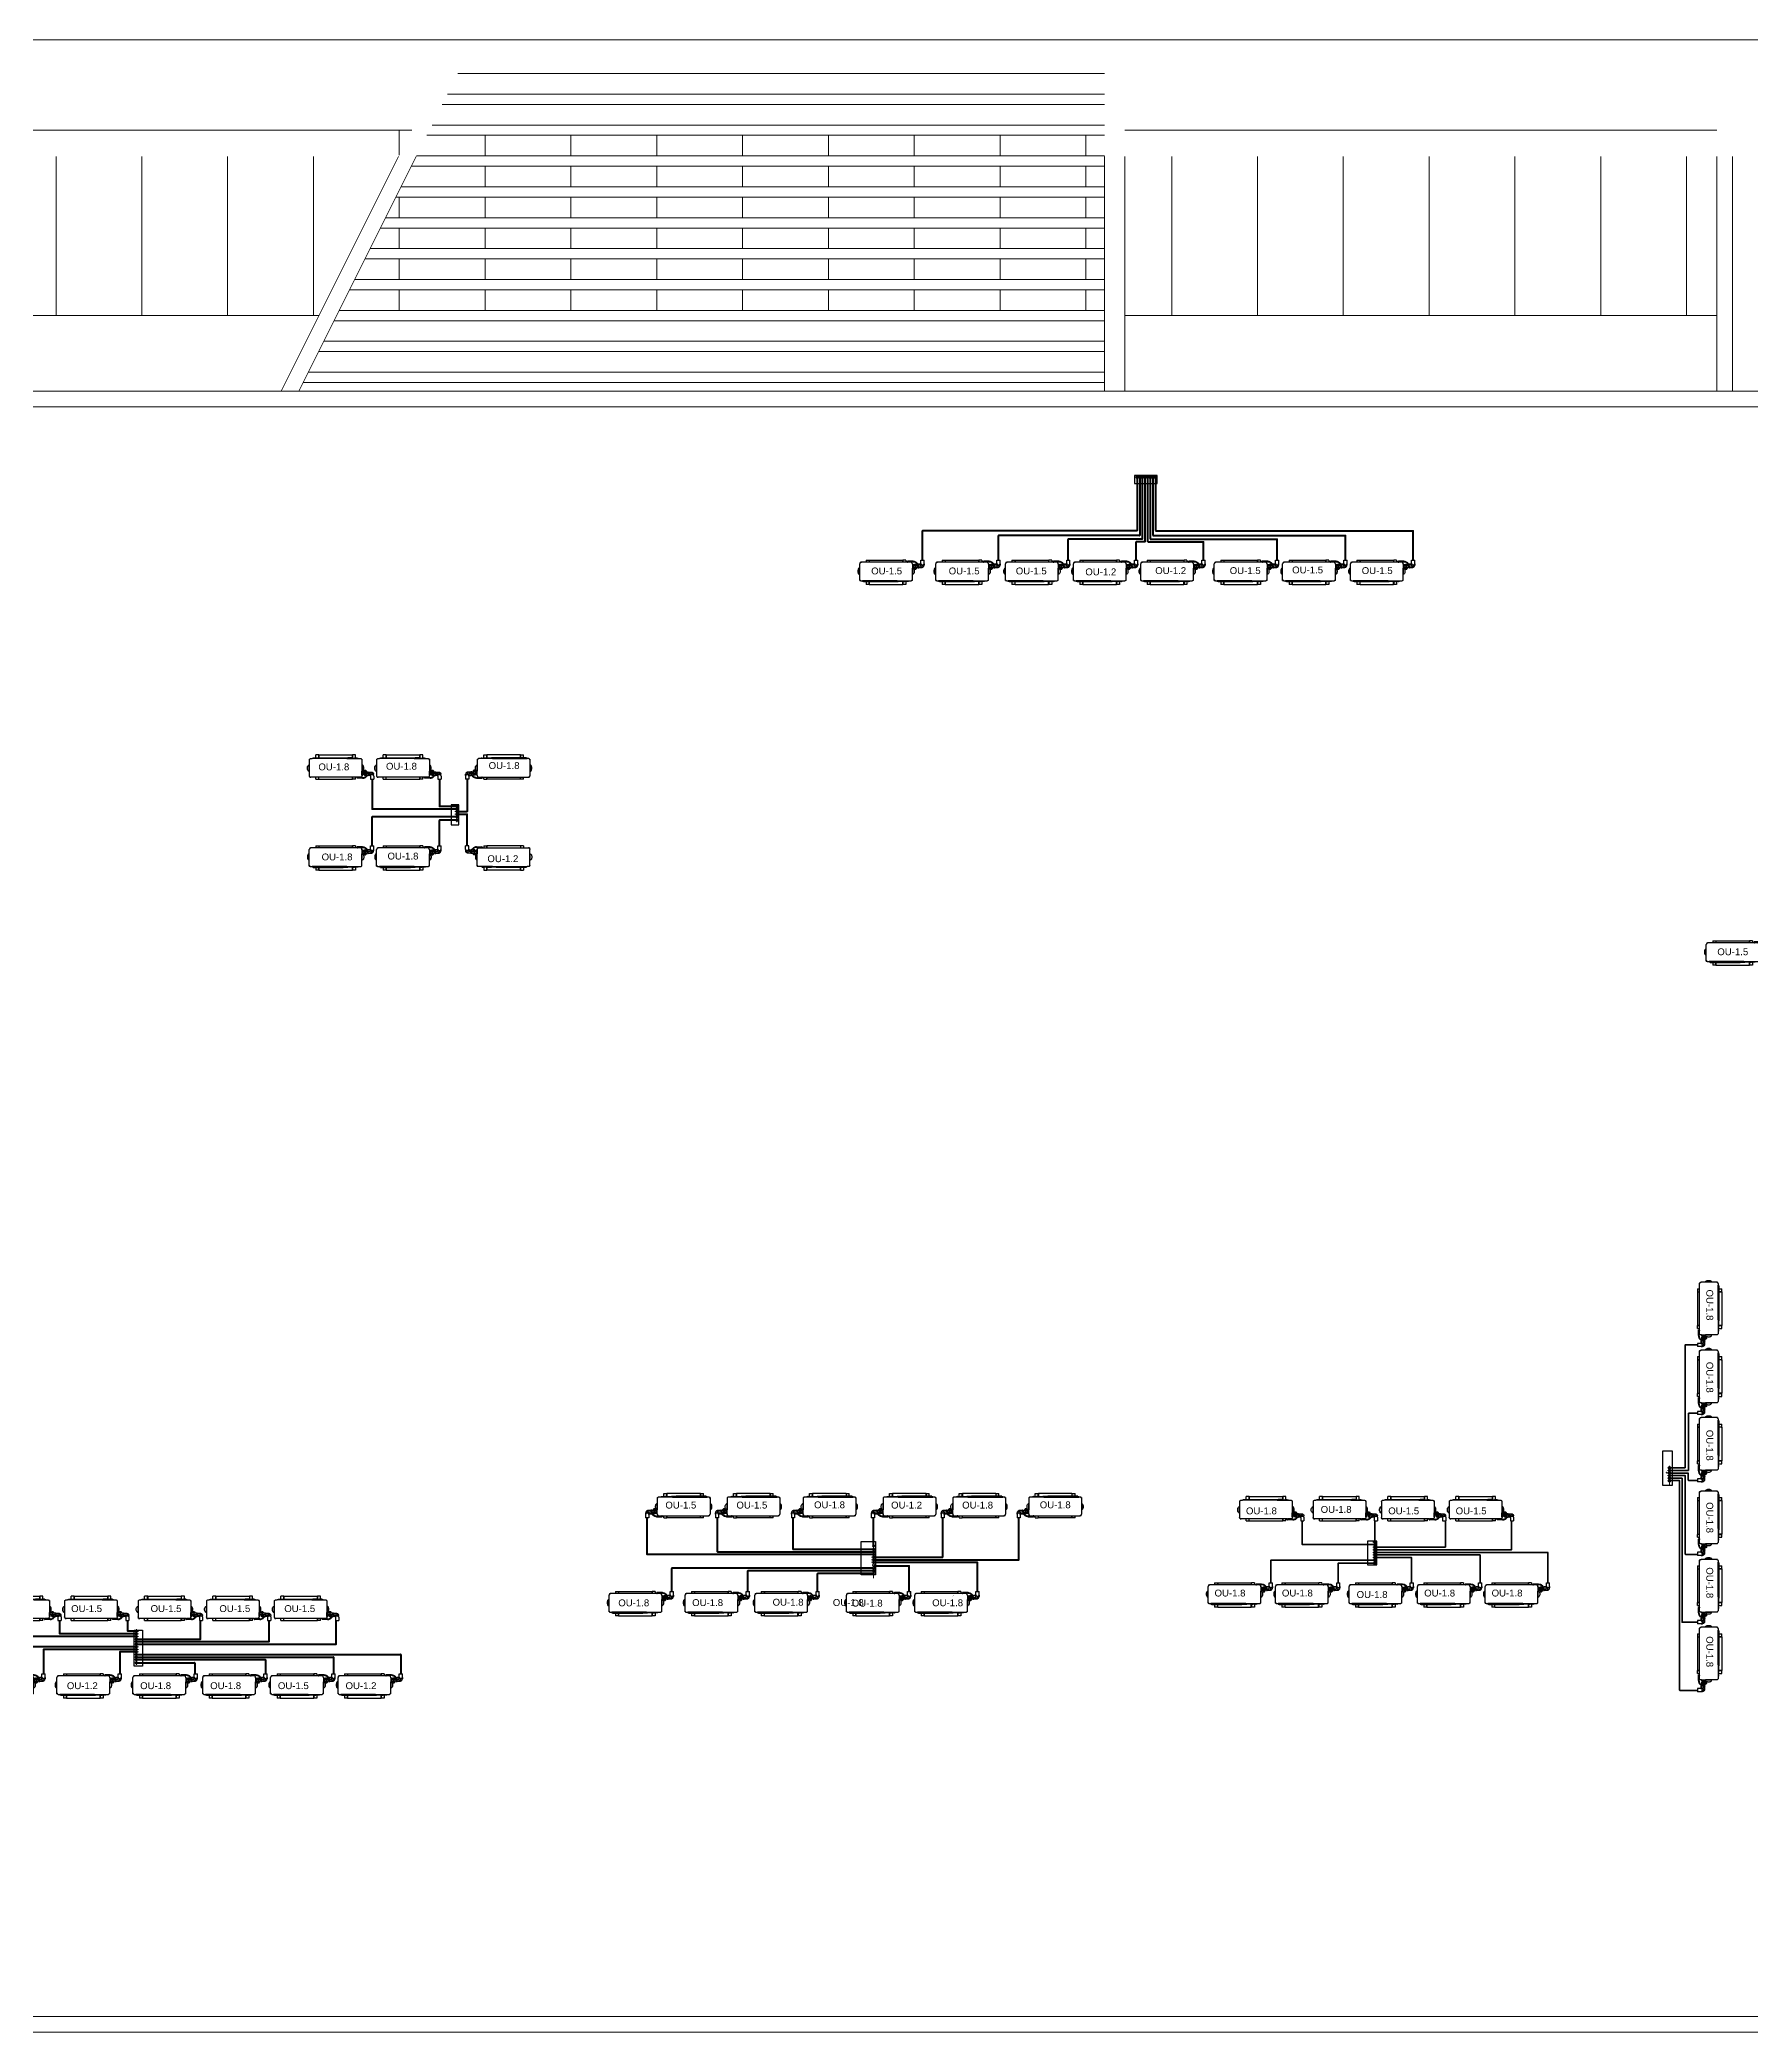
# Model space of a CAD drawing. Header units: millimetres. Extents: x -160614 to 59925, y -157025 to 0.
# Drawn here: x 22180 to 47106, y -110198 to -81182 of the extents above; entities that cross this region are included whole.
import ezdxf

# ---------------------------------------------------------------- set-up
doc = ezdxf.new("R2010")
doc.units = ezdxf.units.MM
doc.header["$LTSCALE"] = 8
doc.linetypes.add('AXES', pattern=[50.8, 31.75, -6.35, 6.35, -6.35])
for name, color, linetype in [('12-EQUIPMENT', 12, 'Continuous'), ('A-OPEN', 4, 'Continuous'), ('A-Wall-cmu-patt', 9, 'Continuous'), ('ProfileEdges', 7, 'Continuous'), ('REF', 42, 'Continuous'), ('REF-thin', 8, 'Continuous')]:
    doc.layers.add(name, color=color, linetype=linetype)
doc.layers.add('Frame', color=9, linetype='Continuous', lineweight=9)
doc.layers.add('Proj', color=9, linetype='Continuous', lineweight=5)
doc.styles.add('ARIAL', font='arial.ttf')

# ---------------------------------------------------------------- blocks, each defined once
blk = doc.blocks.new('pl')
at = {"layer": 'ProfileEdges', "color": 1}
for p, q in [((-0.498, 0.066), (-0.5, 0.058)), ((-0.5, 0.058), (-0.5, 0.048)), ((-0.5, 0.048), (-0.5, 0.038)), ((-0.5, 0.038), (-0.498, 0.029)), ((-0.495, 0.074), (-0.498, 0.066)), ((-0.498, 0.029), (-0.495, 0.022)), ((-0.491, 0.08), (-0.495, 0.074)), ((-0.495, 0.022), (-0.491, 0.016)), ((-0.487, 0.084), (-0.491, 0.08)), ((-0.491, 0.016), (-0.487, 0.012)), ((-0.482, 0.085), (-0.487, 0.084)), ((-0.487, 0.012), (-0.482, 0.011)), ((-0.482, 0.081), (-0.482, 0.085)), ((-0.482, 0.085), (-0.478, 0.085)), ((-0.482, 0.076), (-0.482, 0.081)), ((-0.482, 0.081), (-0.478, 0.081)), ((-0.482, 0.07), (-0.482, 0.076)), ((-0.482, 0.076), (-0.478, 0.076)), ((-0.482, 0.063), (-0.482, 0.07)), ((-0.482, 0.07), (-0.478, 0.07)), ((-0.482, 0.056), (-0.482, 0.063)), ((-0.482, 0.063), (-0.478, 0.063)), ((-0.482, 0.048), (-0.482, 0.056)), ((-0.482, 0.056), (-0.478, 0.056)), ((-0.482, 0.048), (-0.478, 0.048)), ((-0.482, 0.04), (-0.482, 0.048)), ((-0.482, 0.033), (-0.482, 0.04)), ((-0.482, 0.04), (-0.478, 0.04)), ((-0.482, 0.026), (-0.482, 0.033)), ((-0.482, 0.033), (-0.478, 0.033)), ((-0.482, 0.02), (-0.482, 0.026)), ((-0.482, 0.026), (-0.478, 0.026)), ((-0.482, 0.015), (-0.482, 0.02)), ((-0.482, 0.02), (-0.478, 0.02)), ((-0.482, 0.011), (-0.482, 0.015)), ((-0.482, 0.015), (-0.478, 0.015)), ((-0.478, 0.011), (-0.482, 0.011)), ((-0.477, 0.144), (-0.478, 0.139)), ((-0.478, 0.085), (-0.478, 0.139)), ((-0.478, 0.081), (-0.478, 0.085)), ((-0.478, 0.076), (-0.478, 0.081)), ((-0.478, 0.07), (-0.478, 0.076)), ((-0.478, 0.063), (-0.478, 0.07)), ((-0.478, 0.056), (-0.478, 0.063)), ((-0.478, 0.048), (-0.478, 0.056)), ((-0.478, 0.04), (-0.478, 0.048)), ((-0.478, 0.033), (-0.478, 0.04)), ((-0.478, 0.026), (-0.478, 0.033)), ((-0.478, 0.02), (-0.478, 0.026)), ((-0.478, 0.015), (-0.478, 0.02)), ((-0.478, 0.011), (-0.478, 0.015)), ((-0.478, -0.049), (-0.478, 0.011)), ((-0.475, 0.148), (-0.477, 0.144)), ((-0.472, 0.152), (-0.475, 0.148)), ((-0.472, 0.158), (-0.472, 0.153)), ((-0.472, 0.158), (-0.458, 0.158)), ((-0.468, 0.156), (-0.472, 0.153)), ((-0.472, 0.153), (-0.472, 0.152)), ((-0.463, 0.158), (-0.468, 0.156)), ((-0.458, 0.158), (-0.463, 0.158)), ((-0.399, 0.158), (-0.458, 0.158)), ((-0.399, 0.183), (-0.363, 0.183)), ((-0.399, 0.183), (-0.399, 0.158)), ((-0.363, 0.158), (-0.399, 0.158)), ((-0.363, 0.183), (-0.363, 0.158)), ((-0.362, 0.158), (-0.363, 0.158)), ((-0.362, 0.183), (0.046, 0.183)), ((-0.362, 0.183), (-0.362, 0.158)), ((0.046, 0.158), (-0.362, 0.158)), ((0.046, 0.183), (0.046, 0.158)), ((0.047, 0.158), (0.046, 0.158)), ((0.083, 0.183), (0.047, 0.183)), ((0.047, 0.158), (0.047, 0.183)), ((0.083, 0.158), (0.047, 0.158)), ((0.083, 0.183), (0.083, 0.158)), ((0.102, 0.158), (0.083, 0.158)), ((0.102, 0.169), (0.103, 0.17)), ((0.102, 0.169), (0.102, 0.169)), ((0.102, 0.168), (0.102, 0.169)), ((0.102, 0.167), (0.102, 0.168)), ((0.102, 0.168), (0.102, 0.158)), ((0.102, 0.166), (0.102, 0.167)), ((0.103, 0.166), (0.102, 0.166)), ((0.102, 0.158), (0.108, 0.158)), ((0.103, 0.17), (0.104, 0.17)), ((0.103, 0.17), (0.103, 0.17)), ((0.103, 0.165), (0.103, 0.166)), ((0.103, 0.166), (0.103, 0.165)), ((0.103, 0.165), (0.103, 0.165)), ((0.104, 0.164), (0.103, 0.165)), ((0.103, 0.165), (0.104, 0.165)), ((0.104, 0.17), (0.105, 0.17)), ((0.17, 0.17), (0.104, 0.17)), ((0.104, 0.165), (0.105, 0.164)), ((0.105, 0.164), (0.104, 0.164)), ((0.106, 0.164), (0.105, 0.164)), ((0.105, 0.164), (0.105, 0.164)), ((0.105, 0.164), (0.106, 0.164)), ((0.105, 0.164), (0.105, 0.164)), ((0.106, 0.164), (0.106, 0.164)), ((0.108, 0.164), (0.106, 0.164)), ((0.108, 0.164), (0.108, 0.158)), ((0.17, 0.164), (0.108, 0.164)), ((0.142, 0.158), (0.108, 0.158)), ((0.156, 0.158), (0.142, 0.158)), ((0.147, 0.158), (0.142, 0.158)), ((0.152, 0.156), (0.147, 0.158)), ((0.156, 0.153), (0.152, 0.156)), ((0.156, 0.158), (0.156, 0.153)), ((0.156, 0.152), (0.156, 0.153)), ((0.159, 0.148), (0.156, 0.152)), ((0.161, 0.144), (0.159, 0.148)), ((0.162, 0.139), (0.161, 0.144)), ((0.162, 0.134), (0.162, 0.139)), ((0.162, 0.134), (0.17, 0.134)), ((0.162, 0.134), (0.162, 0.085)), ((0.162, 0.081), (0.162, 0.085)), ((0.162, 0.085), (0.166, 0.085)), ((0.162, 0.076), (0.162, 0.081)), ((0.166, 0.081), (0.162, 0.081)), ((0.162, 0.07), (0.162, 0.076)), ((0.166, 0.076), (0.162, 0.076)), ((0.162, 0.063), (0.162, 0.07)), ((0.166, 0.07), (0.162, 0.07)), ((0.162, 0.056), (0.162, 0.063)), ((0.166, 0.063), (0.162, 0.063)), ((0.162, 0.048), (0.162, 0.056)), ((0.166, 0.056), (0.162, 0.056)), ((0.162, 0.04), (0.162, 0.048)), ((0.166, 0.048), (0.162, 0.048)), ((0.162, 0.033), (0.162, 0.04)), ((0.166, 0.04), (0.162, 0.04)), ((0.162, 0.026), (0.162, 0.033)), ((0.166, 0.033), (0.162, 0.033)), ((0.162, 0.02), (0.162, 0.026)), ((0.166, 0.026), (0.162, 0.026)), ((0.162, 0.015), (0.162, 0.02)), ((0.166, 0.02), (0.162, 0.02)), ((0.162, 0.011), (0.162, 0.015)), ((0.166, 0.015), (0.162, 0.015)), ((0.162, -0.049), (0.162, 0.011)), ((0.166, 0.011), (0.162, 0.011)), ((0.166, 0.081), (0.166, 0.085)), ((0.166, 0.085), (0.171, 0.084)), ((0.166, 0.076), (0.166, 0.081)), ((0.166, 0.07), (0.166, 0.076)), ((0.166, 0.063), (0.166, 0.07)), ((0.166, 0.056), (0.166, 0.063)), ((0.166, 0.048), (0.166, 0.056)), ((0.166, 0.04), (0.166, 0.048)), ((0.166, 0.033), (0.166, 0.04)), ((0.166, 0.026), (0.166, 0.033)), ((0.166, 0.02), (0.166, 0.026)), ((0.166, 0.015), (0.166, 0.02)), ((0.166, 0.011), (0.166, 0.015)), ((0.171, 0.012), (0.166, 0.011)), ((0.17, 0.17), (0.17, 0.17)), ((0.17, 0.17), (0.17, 0.17)), ((0.17, 0.169), (0.17, 0.17)), ((0.17, 0.17), (0.175, 0.17)), ((0.17, 0.169), (0.17, 0.169)), ((0.17, 0.168), (0.17, 0.169)), ((0.17, 0.167), (0.17, 0.168)), ((0.17, 0.166), (0.17, 0.167)), ((0.17, 0.166), (0.17, 0.166)), ((0.17, 0.165), (0.17, 0.166)), ((0.17, 0.165), (0.17, 0.165)), ((0.17, 0.164), (0.17, 0.165)), ((0.17, 0.164), (0.17, 0.164)), ((0.17, 0.164), (0.174, 0.164)), ((0.17, 0.134), (0.17, 0.134)), ((0.17, 0.134), (0.171, 0.133)), ((0.171, 0.133), (0.172, 0.133)), ((0.171, 0.133), (0.171, 0.133)), ((0.171, 0.084), (0.172, 0.083)), ((0.175, 0.016), (0.171, 0.012)), ((0.172, 0.133), (0.172, 0.132)), ((0.172, 0.132), (0.172, 0.132)), ((0.172, 0.132), (0.172, 0.113)), ((0.172, 0.124), (0.172, 0.124)), ((0.172, 0.122), (0.172, 0.122)), ((0.19, 0.113), (0.172, 0.113)), ((0.172, 0.113), (0.172, 0.095)), ((0.19, 0.095), (0.172, 0.095)), ((0.172, 0.083), (0.172, 0.095)), ((0.172, 0.086), (0.172, 0.086)), ((0.172, 0.084), (0.172, 0.084)), ((0.172, 0.083), (0.175, 0.08)), ((0.174, 0.164), (0.178, 0.163)), ((0.175, 0.17), (0.179, 0.169)), ((0.175, 0.08), (0.179, 0.074)), ((0.179, 0.022), (0.175, 0.016)), ((0.178, 0.163), (0.182, 0.163)), ((0.179, 0.169), (0.183, 0.169)), ((0.179, 0.074), (0.182, 0.066)), ((0.182, 0.029), (0.179, 0.022)), ((0.182, 0.163), (0.186, 0.162)), ((0.182, 0.066), (0.184, 0.058)), ((0.184, 0.038), (0.182, 0.029)), ((0.183, 0.169), (0.188, 0.167)), ((0.184, 0.058), (0.184, 0.048)), ((0.184, 0.048), (0.184, 0.038)), ((0.185, 0.126), (0.192, 0.134)), ((0.185, 0.125), (0.185, 0.126)), ((0.185, 0.126), (0.185, 0.126)), ((0.185, 0.12), (0.185, 0.125)), ((0.185, 0.12), (0.185, 0.12)), ((0.185, 0.12), (0.185, 0.12)), ((0.19, 0.114), (0.185, 0.12)), ((0.19, 0.094), (0.185, 0.089)), ((0.185, 0.088), (0.185, 0.089)), ((0.185, 0.088), (0.185, 0.083)), ((0.185, 0.088), (0.185, 0.088)), ((0.185, 0.083), (0.185, 0.083)), ((0.185, 0.083), (0.185, 0.082)), ((0.185, 0.082), (0.192, 0.074)), ((0.186, 0.162), (0.19, 0.161)), ((0.188, 0.167), (0.192, 0.166)), ((0.19, 0.161), (0.194, 0.159)), ((0.19, 0.129), (0.191, 0.13)), ((0.19, 0.128), (0.19, 0.129)), ((0.19, 0.127), (0.19, 0.128)), ((0.19, 0.126), (0.19, 0.127)), ((0.19, 0.127), (0.19, 0.127)), ((0.19, 0.126), (0.19, 0.125)), ((0.19, 0.125), (0.191, 0.123)), ((0.19, 0.114), (0.19, 0.113)), ((0.192, 0.111), (0.19, 0.114)), ((0.19, 0.113), (0.19, 0.11)), ((0.193, 0.095), (0.19, 0.095)), ((0.19, 0.094), (0.19, 0.095)), ((0.19, 0.089), (0.19, 0.094)), ((0.19, 0.087), (0.19, 0.089)), ((0.191, 0.086), (0.19, 0.087)), ((0.191, 0.13), (0.193, 0.132)), ((0.191, 0.13), (0.191, 0.13)), ((0.191, 0.123), (0.192, 0.122)), ((0.192, 0.085), (0.191, 0.086)), ((0.192, 0.166), (0.196, 0.164)), ((0.192, 0.134), (0.205, 0.134)), ((0.192, 0.134), (0.192, 0.134)), ((0.192, 0.122), (0.194, 0.121)), ((0.192, 0.111), (0.192, 0.111)), ((0.205, 0.111), (0.192, 0.111)), ((0.194, 0.084), (0.192, 0.085)), ((0.192, 0.074), (0.205, 0.074)), ((0.192, 0.074), (0.192, 0.074)), ((0.193, 0.132), (0.194, 0.133)), ((0.193, 0.132), (0.193, 0.132)), ((0.194, 0.159), (0.197, 0.157)), ((0.194, 0.133), (0.196, 0.133)), ((0.194, 0.121), (0.196, 0.12)), ((0.196, 0.083), (0.194, 0.084)), ((0.196, 0.164), (0.2, 0.163)), ((0.196, 0.133), (0.199, 0.133)), ((0.196, 0.12), (0.199, 0.12)), ((0.196, 0.098), (0.199, 0.098)), ((0.199, 0.083), (0.196, 0.083)), ((0.197, 0.157), (0.201, 0.155)), ((0.199, 0.133), (0.201, 0.133)), ((0.199, 0.12), (0.201, 0.12)), ((0.199, 0.098), (0.201, 0.098)), ((0.201, 0.083), (0.199, 0.083)), ((0.2, 0.163), (0.204, 0.16)), ((0.201, 0.155), (0.204, 0.153)), ((0.201, 0.133), (0.203, 0.133)), ((0.201, 0.12), (0.203, 0.121)), ((0.203, 0.084), (0.201, 0.083)), ((0.203, 0.133), (0.205, 0.132)), ((0.203, 0.121), (0.205, 0.122)), ((0.205, 0.085), (0.203, 0.084)), ((0.204, 0.16), (0.207, 0.158)), ((0.204, 0.153), (0.205, 0.152)), ((0.205, 0.152), (0.206, 0.152)), ((0.205, 0.134), (0.205, 0.134)), ((0.205, 0.134), (0.212, 0.126)), ((0.205, 0.132), (0.205, 0.132)), ((0.205, 0.132), (0.206, 0.13)), ((0.205, 0.122), (0.206, 0.123)), ((0.208, 0.114), (0.205, 0.111)), ((0.205, 0.111), (0.205, 0.111)), ((0.208, 0.095), (0.205, 0.095)), ((0.206, 0.086), (0.205, 0.085)), ((0.205, 0.074), (0.212, 0.082)), ((0.205, 0.074), (0.205, 0.074)), ((0.206, 0.152), (0.207, 0.151)), ((0.206, 0.13), (0.207, 0.129)), ((0.206, 0.13), (0.206, 0.13)), ((0.206, 0.123), (0.207, 0.125)), ((0.207, 0.087), (0.206, 0.086)), ((0.207, 0.158), (0.209, 0.157)), ((0.207, 0.151), (0.208, 0.15)), ((0.207, 0.129), (0.207, 0.128)), ((0.207, 0.128), (0.208, 0.127)), ((0.207, 0.125), (0.208, 0.126)), ((0.208, 0.089), (0.207, 0.087)), ((0.208, 0.15), (0.209, 0.149)), ((0.208, 0.126), (0.208, 0.127)), ((0.208, 0.127), (0.208, 0.127)), ((0.212, 0.12), (0.208, 0.114)), ((0.208, 0.114), (0.208, 0.113)), ((0.229, 0.113), (0.208, 0.113)), ((0.208, 0.113), (0.208, 0.11)), ((0.208, 0.094), (0.208, 0.095)), ((0.229, 0.095), (0.208, 0.095)), ((0.212, 0.089), (0.208, 0.094)), ((0.208, 0.089), (0.208, 0.094)), ((0.209, 0.157), (0.21, 0.156)), ((0.209, 0.149), (0.21, 0.148)), ((0.21, 0.156), (0.211, 0.155)), ((0.21, 0.148), (0.211, 0.147)), ((0.211, 0.155), (0.212, 0.154)), ((0.211, 0.147), (0.212, 0.146)), ((0.212, 0.154), (0.213, 0.153)), ((0.212, 0.146), (0.213, 0.145)), ((0.212, 0.126), (0.212, 0.126)), ((0.212, 0.126), (0.212, 0.125)), ((0.212, 0.12), (0.212, 0.125)), ((0.212, 0.12), (0.212, 0.12)), ((0.212, 0.12), (0.212, 0.12)), ((0.212, 0.088), (0.212, 0.089)), ((0.212, 0.088), (0.212, 0.088)), ((0.212, 0.088), (0.212, 0.083)), ((0.212, 0.082), (0.212, 0.083)), ((0.212, 0.083), (0.212, 0.083)), ((0.213, 0.153), (0.214, 0.152)), ((0.213, 0.145), (0.213, 0.144)), ((0.213, 0.144), (0.214, 0.143)), ((0.214, 0.152), (0.215, 0.151)), ((0.214, 0.143), (0.215, 0.141)), ((0.215, 0.151), (0.216, 0.15)), ((0.215, 0.141), (0.217, 0.139)), ((0.216, 0.15), (0.217, 0.148)), ((0.217, 0.148), (0.218, 0.147)), ((0.217, 0.139), (0.219, 0.137)), ((0.218, 0.147), (0.219, 0.146)), ((0.219, 0.146), (0.22, 0.145)), ((0.219, 0.137), (0.221, 0.135)), ((0.22, 0.145), (0.221, 0.143)), ((0.221, 0.143), (0.223, 0.141)), ((0.221, 0.135), (0.223, 0.133)), ((0.223, 0.141), (0.224, 0.14)), ((0.223, 0.133), (0.225, 0.132)), ((0.224, 0.14), (0.226, 0.139)), ((0.225, 0.132), (0.228, 0.131)), ((0.226, 0.139), (0.228, 0.137)), ((0.228, 0.137), (0.23, 0.137)), ((0.228, 0.131), (0.231, 0.13)), ((0.229, 0.117), (0.229, 0.117)), ((0.229, 0.116), (0.229, 0.117)), ((0.229, 0.117), (0.229, 0.117)), ((0.229, 0.117), (0.229, 0.117)), ((0.229, 0.117), (0.23, 0.117)), ((0.229, 0.116), (0.229, 0.113)), ((0.229, 0.113), (0.229, 0.113)), ((0.229, 0.113), (0.229, 0.113)), ((0.229, 0.095), (0.229, 0.113)), ((0.229, 0.095), (0.229, 0.095)), ((0.229, 0.095), (0.229, 0.095)), ((0.229, 0.092), (0.229, 0.095)), ((0.229, 0.092), (0.229, 0.091)), ((0.229, 0.092), (0.229, 0.092)), ((0.229, 0.091), (0.229, 0.091)), ((0.229, 0.091), (0.23, 0.091)), ((0.229, 0.091), (0.229, 0.091)), ((0.23, 0.137), (0.232, 0.136)), ((0.23, 0.117), (0.238, 0.117)), ((0.23, 0.117), (0.23, 0.117)), ((0.23, 0.091), (0.238, 0.091)), ((0.23, 0.091), (0.23, 0.091)), ((0.231, 0.13), (0.234, 0.13)), ((0.232, 0.136), (0.234, 0.136)), ((0.234, 0.136), (0.236, 0.136)), ((0.234, 0.13), (0.236, 0.13)), ((0.236, 0.136), (0.237, 0.135)), ((0.236, 0.135), (0.236, 0.136)), ((0.266, 0.136), (0.236, 0.136)), ((0.236, 0.134), (0.236, 0.135)), ((0.236, 0.135), (0.236, 0.135)), ((0.236, 0.135), (0.236, 0.135)), ((0.236, 0.133), (0.236, 0.134)), ((0.236, 0.133), (0.236, 0.133)), ((0.236, 0.132), (0.236, 0.133)), ((0.236, 0.131), (0.236, 0.132)), ((0.236, 0.13), (0.236, 0.131)), ((0.236, 0.13), (0.236, 0.13)), ((0.236, 0.13), (0.236, 0.13)), ((0.236, 0.13), (0.236, 0.13)), ((0.236, 0.13), (0.236, 0.13)), ((0.266, 0.13), (0.236, 0.13)), ((0.237, 0.135), (0.237, 0.135)), ((0.238, 0.117), (0.239, 0.117)), ((0.238, 0.117), (0.238, 0.117)), ((0.238, 0.117), (0.238, 0.117)), ((0.238, 0.117), (0.238, 0.117)), ((0.238, 0.113), (0.239, 0.113)), ((0.238, 0.095), (0.239, 0.095)), ((0.238, 0.091), (0.238, 0.091)), ((0.238, 0.091), (0.239, 0.091)), ((0.238, 0.091), (0.238, 0.091)), ((0.238, 0.091), (0.238, 0.091)), ((0.239, 0.117), (0.239, 0.116)), ((0.239, 0.117), (0.239, 0.117)), ((0.239, 0.116), (0.239, 0.113)), ((0.239, 0.113), (0.257, 0.113)), ((0.239, 0.113), (0.239, 0.113)), ((0.239, 0.096), (0.239, 0.113)), ((0.239, 0.095), (0.239, 0.096)), ((0.239, 0.096), (0.239, 0.095)), ((0.239, 0.095), (0.257, 0.095)), ((0.239, 0.095), (0.239, 0.095)), ((0.239, 0.092), (0.239, 0.095)), ((0.239, 0.095), (0.239, 0.095)), ((0.239, 0.095), (0.239, 0.095)), ((0.239, 0.092), (0.239, 0.092)), ((0.239, 0.091), (0.239, 0.092)), ((0.257, 0.113), (0.258, 0.113)), ((0.257, 0.095), (0.26, 0.095)), ((0.257, 0.095), (0.276, 0.095)), ((0.258, 0.113), (0.259, 0.113)), ((0.259, 0.113), (0.261, 0.114)), ((0.26, 0.095), (0.264, 0.096)), ((0.261, 0.114), (0.262, 0.114)), ((0.262, 0.114), (0.263, 0.115)), ((0.263, 0.115), (0.264, 0.116)), ((0.264, 0.117), (0.265, 0.118)), ((0.264, 0.116), (0.264, 0.117)), ((0.264, 0.096), (0.267, 0.097)), ((0.265, 0.183), (0.304, 0.183)), ((0.265, 0.143), (0.265, 0.183)), ((0.265, 0.143), (0.266, 0.139)), ((0.265, 0.118), (0.266, 0.119)), ((0.266, 0.139), (0.266, 0.138)), ((0.266, 0.138), (0.267, 0.136)), ((0.266, 0.138), (0.266, 0.136)), ((0.266, 0.135), (0.266, 0.136)), ((0.267, 0.136), (0.266, 0.136)), ((0.266, 0.13), (0.266, 0.13)), ((0.266, 0.13), (0.266, 0.123)), ((0.273, 0.13), (0.266, 0.13)), ((0.266, 0.121), (0.266, 0.123)), ((0.266, 0.12), (0.266, 0.121)), ((0.266, 0.119), (0.266, 0.12)), ((0.267, 0.136), (0.268, 0.135)), ((0.267, 0.097), (0.27, 0.099)), ((0.268, 0.135), (0.271, 0.131)), ((0.27, 0.099), (0.273, 0.101)), ((0.271, 0.131), (0.273, 0.13)), ((0.273, 0.13), (0.275, 0.128)), ((0.273, 0.101), (0.276, 0.103)), ((0.275, 0.128), (0.279, 0.126)), ((0.276, 0.103), (0.278, 0.106)), ((0.276, 0.095), (0.279, 0.095)), ((0.278, 0.106), (0.28, 0.109)), ((0.279, 0.126), (0.284, 0.126)), ((0.279, 0.095), (0.283, 0.096)), ((0.28, 0.109), (0.282, 0.112)), ((0.282, 0.112), (0.283, 0.115)), ((0.283, 0.115), (0.284, 0.117)), ((0.283, 0.096), (0.286, 0.097)), ((0.284, 0.126), (0.285, 0.126)), ((0.284, 0.126), (0.284, 0.126)), ((0.284, 0.122), (0.284, 0.126)), ((0.284, 0.119), (0.284, 0.122)), ((0.284, 0.119), (0.285, 0.12)), ((0.284, 0.118), (0.284, 0.119)), ((0.284, 0.117), (0.284, 0.119)), ((0.284, 0.117), (0.284, 0.118)), ((0.285, 0.126), (0.29, 0.126)), ((0.285, 0.123), (0.285, 0.126)), ((0.285, 0.121), (0.285, 0.123)), ((0.285, 0.12), (0.285, 0.121)), ((0.286, 0.097), (0.289, 0.099)), ((0.289, 0.099), (0.292, 0.101)), ((0.29, 0.126), (0.294, 0.128)), ((0.292, 0.101), (0.295, 0.103)), ((0.294, 0.128), (0.298, 0.131)), ((0.295, 0.103), (0.297, 0.106)), ((0.297, 0.106), (0.299, 0.109)), ((0.298, 0.131), (0.301, 0.135)), ((0.299, 0.109), (0.301, 0.112)), ((0.301, 0.135), (0.303, 0.138)), ((0.301, 0.112), (0.302, 0.115)), ((0.302, 0.119), (0.303, 0.122)), ((0.302, 0.115), (0.302, 0.119)), ((0.303, 0.139), (0.304, 0.143)), ((0.303, 0.138), (0.303, 0.139)), ((0.303, 0.138), (0.303, 0.122)), ((0.304, 0.143), (0.304, 0.183)), ((-0.477, -0.054), (-0.478, -0.049)), ((-0.478, -0.062), (-0.478, -0.049)), ((-0.478, -0.062), (-0.472, -0.062)), ((-0.477, -0.054), (-0.475, -0.058)), ((-0.475, -0.058), (-0.472, -0.062)), ((-0.472, -0.062), (-0.468, -0.066)), ((-0.472, -0.062), (-0.472, -0.062)), ((-0.468, -0.066), (-0.463, -0.068)), ((-0.463, -0.068), (-0.458, -0.068)), ((-0.458, -0.068), (-0.444, -0.068)), ((-0.444, -0.068), (-0.444, -0.073)), ((-0.056, -0.068), (-0.444, -0.068)), ((-0.444, -0.073), (-0.432, -0.073)), ((-0.432, -0.073), (-0.432, -0.078)), ((-0.067, -0.073), (-0.432, -0.073)), ((-0.432, -0.078), (-0.399, -0.078)), ((-0.399, -0.078), (-0.399, -0.113)), ((-0.399, -0.078), (-0.363, -0.078)), ((-0.363, -0.113), (-0.399, -0.113)), ((-0.363, -0.078), (-0.363, -0.107)), ((-0.363, -0.078), (-0.362, -0.078)), ((-0.362, -0.107), (-0.363, -0.107)), ((-0.363, -0.107), (-0.363, -0.113)), ((-0.362, -0.113), (-0.363, -0.113)), ((-0.362, -0.107), (-0.362, -0.078)), ((-0.362, -0.078), (-0.067, -0.078)), ((-0.362, -0.107), (-0.362, -0.113)), ((-0.362, -0.113), (0.046, -0.113)), ((-0.067, -0.073), (-0.067, -0.076)), ((-0.056, -0.073), (-0.067, -0.073)), ((-0.067, -0.076), (-0.067, -0.078)), ((-0.067, -0.076), (-0.009, -0.076)), ((-0.056, -0.068), (-0.056, -0.073)), ((-0.022, -0.068), (-0.056, -0.068)), ((-0.022, -0.068), (-0.022, -0.072)), ((-0.022, -0.068), (0.116, -0.068)), ((-0.009, -0.072), (-0.022, -0.072)), ((-0.009, -0.072), (-0.009, -0.076)), ((-0.009, -0.072), (0.043, -0.072)), ((0.043, -0.076), (-0.009, -0.076)), ((0.043, -0.072), (0.043, -0.076)), ((0.047, -0.072), (0.043, -0.072)), ((0.043, -0.076), (0.046, -0.076)), ((0.046, -0.107), (0.046, -0.076)), ((0.047, -0.107), (0.046, -0.107)), ((0.046, -0.113), (0.046, -0.107)), ((0.047, -0.113), (0.046, -0.113)), ((0.047, -0.072), (0.047, -0.107)), ((0.047, -0.072), (0.056, -0.072)), ((0.047, -0.107), (0.047, -0.113)), ((0.083, -0.113), (0.047, -0.113)), ((0.056, -0.072), (0.059, -0.072)), ((0.056, -0.072), (0.056, -0.075)), ((0.056, -0.075), (0.059, -0.075)), ((0.059, -0.072), (0.07, -0.072)), ((0.059, -0.072), (0.059, -0.075)), ((0.059, -0.075), (0.07, -0.075)), ((0.07, -0.072), (0.07, -0.075)), ((0.07, -0.072), (0.073, -0.072)), ((0.073, -0.072), (0.073, -0.075)), ((0.102, -0.072), (0.073, -0.072)), ((0.083, -0.075), (0.073, -0.075)), ((0.083, -0.075), (0.083, -0.113)), ((0.102, -0.075), (0.083, -0.075)), ((0.102, -0.072), (0.104, -0.072)), ((0.102, -0.072), (0.102, -0.075)), ((0.102, -0.075), (0.104, -0.075)), ((0.104, -0.072), (0.104, -0.075)), ((0.104, -0.072), (0.116, -0.072)), ((0.116, -0.068), (0.142, -0.068)), ((0.116, -0.068), (0.116, -0.072)), ((0.142, -0.068), (0.147, -0.068)), ((0.147, -0.068), (0.152, -0.066)), ((0.152, -0.066), (0.156, -0.062)), ((0.156, -0.062), (0.159, -0.058)), ((0.162, -0.062), (0.156, -0.062)), ((0.156, -0.062), (0.156, -0.062)), ((0.159, -0.058), (0.161, -0.054)), ((0.161, -0.054), (0.162, -0.049)), ((0.162, -0.062), (0.162, -0.049))]:
    blk.add_line(p, q, dxfattribs=at)

msp = doc.modelspace()

# ---------------------------------------------------------------- linework, layer by layer
at = {"layer": 'A-OPEN'}
for points in [[(38455, -87527.6), (38122.4, -87527.6), (38122.4, -87645.1), (38455, -87645.1)], [(28169.9, -92612.5), (28282.6, -92612.5), (28282.6, -92322.3), (28169.9, -92322.3)], [(45955, -102237.6), (45818.1, -102237.6), (45818.1, -101730.9), (45955, -101730.9)], [(34140.1, -103050.1), (34352.7, -103050.1), (34352.7, -103539.1), (34140.1, -103539.1)], [(41655, -103047.6), (41515.7, -103047.6), (41515.7, -103390.2), (41655, -103390.2)], [(23674.8, -104341.6), (23674.8, -104867.6), (23555, -104867.6), (23555, -104341.6)]]:
    msp.add_lwpolyline(points, close=True, dxfattribs=at)
at = {"layer": 'Frame'}
msp.add_line((59699.5, -81182.3), (-9887.5, -81182.3), dxfattribs=at)
at = {"layer": 'Proj'}
for p, q in [((28266.5, -81672.6, 0), (37685, -81672.6, 0)), ((28116.5, -81972.6, 0), (37685, -81972.6, 0)), ((28041.5, -82122.6, 0), (37685, -82122.6, 0)), ((27415, -82497.6, 0), (27415, -82861.3, 0)), ((27816.5, -82572.6, 0), (37685, -82572.6, 0)), ((27891.5, -82422.6, 0), (37685, -82422.6, 0)), ((28665, -82572.6, 0), (28665, -82872.6, 0)), ((29915, -82572.6, 0), (29915, -82872.6, 0)), ((31165, -82572.6, 0), (31165, -82872.6, 0)), ((32415, -82572.6, 0), (32415, -82872.6, 0)), ((33665, -82572.6, 0), (33665, -82872.6, 0)), ((34915, -82572.6, 0), (34915, -82872.6, 0)), ((36165, -82572.6, 0), (36165, -82872.6, 0)), ((37415, -82572.6, 0), (37415, -82872.6, 0)), ((22415, -82882.2, 0), (22415, -85197.6, 0)), ((23665, -82882.2, 0), (23665, -85197.6, 0)), ((24915, -82882.2, 0), (24915, -85197.6, 0)), ((27404.6, -82882.2, 0), (25696.9, -86297.6, 0)), ((27661.8, -82882.2, 0), (25954, -86297.6, 0)), ((26165, -82882.2, 0), (26165, -85197.6, 0)), ((27666.5, -82872.6, 0), (37685, -82872.6, 0)), ((37685, -82882.2, 0), (37685, -86297.6, 0)), ((37985, -82882.2, 0), (37985, -86297.6, 0)), ((38665, -82882.2, 0), (38665, -85197.6, 0)), ((39915, -82882.2, 0), (39915, -85197.6, 0)), ((41165, -82882.2, 0), (41165, -85197.6, 0)), ((42415, -82882.2, 0), (42415, -85197.6, 0)), ((43665, -82882.2, 0), (43665, -85197.6, 0)), ((44915, -82882.2, 0), (44915, -85197.6, 0)), ((46165, -82882.2, 0), (46165, -85197.6, 0)), ((27591.5, -83022.6, 0), (37685, -83022.6, 0)), ((28665, -83022.6, 0), (28665, -83322.6, 0)), ((29915, -83022.6, 0), (29915, -83322.6, 0)), ((31165, -83022.6, 0), (31165, -83322.6, 0)), ((32415, -83022.6, 0), (32415, -83322.6, 0)), ((33665, -83022.6, 0), (33665, -83322.6, 0)), ((34915, -83022.6, 0), (34915, -83322.6, 0)), ((36165, -83022.6, 0), (36165, -83322.6, 0)), ((37415, -83022.6, 0), (37415, -83322.6, 0)), ((27366.5, -83472.6, 0), (37685, -83472.6, 0)), ((27415, -83472.6, 0), (27415, -83772.6, 0)), ((27441.5, -83322.6, 0), (37685, -83322.6, 0)), ((28665, -83472.6, 0), (28665, -83772.6, 0)), ((29915, -83472.6, 0), (29915, -83772.6, 0)), ((31165, -83472.6, 0), (31165, -83772.6, 0)), ((32415, -83472.6, 0), (32415, -83772.6, 0)), ((33665, -83472.6, 0), (33665, -83772.6, 0)), ((34915, -83472.6, 0), (34915, -83772.6, 0)), ((36165, -83472.6, 0), (36165, -83772.6, 0)), ((37415, -83472.6, 0), (37415, -83772.6, 0)), ((27216.5, -83772.6, 0), (37685, -83772.6, 0)), ((27141.5, -83922.6, 0), (37685, -83922.6, 0)), ((27415, -83922.6, 0), (27415, -84222.6, 0)), ((28665, -83922.6, 0), (28665, -84222.6, 0)), ((29915, -83922.6, 0), (29915, -84222.6, 0)), ((31165, -83922.6, 0), (31165, -84222.6, 0)), ((32415, -83922.6, 0), (32415, -84222.6, 0)), ((33665, -83922.6, 0), (33665, -84222.6, 0)), ((34915, -83922.6, 0), (34915, -84222.6, 0)), ((36165, -83922.6, 0), (36165, -84222.6, 0)), ((37415, -83922.6, 0), (37415, -84222.6, 0)), ((26916.5, -84372.6, 0), (37685, -84372.6, 0)), ((26991.5, -84222.6, 0), (37685, -84222.6, 0)), ((27415, -84372.6, 0), (27415, -84672.6, 0)), ((28665, -84372.6, 0), (28665, -84672.6, 0)), ((29915, -84372.6, 0), (29915, -84672.6, 0)), ((31165, -84372.6, 0), (31165, -84672.6, 0)), ((32415, -84372.6, 0), (32415, -84672.6, 0)), ((33665, -84372.6, 0), (33665, -84672.6, 0)), ((34915, -84372.6, 0), (34915, -84672.6, 0)), ((36165, -84372.6, 0), (36165, -84672.6, 0)), ((37415, -84372.6, 0), (37415, -84672.6, 0)), ((26766.5, -84672.6, 0), (37685, -84672.6, 0)), ((26691.5, -84822.6, 0), (37685, -84822.6, 0)), ((27415, -84822.6, 0), (27415, -85122.6, 0)), ((28665, -84822.6, 0), (28665, -85122.6, 0)), ((29915, -84822.6, 0), (29915, -85122.6, 0)), ((31165, -84822.6, 0), (31165, -85122.6, 0)), ((32415, -84822.6, 0), (32415, -85122.6, 0)), ((33665, -84822.6, 0), (33665, -85122.6, 0)), ((34915, -84822.6, 0), (34915, -85122.6, 0)), ((36165, -84822.6, 0), (36165, -85122.6, 0)), ((37415, -84822.6, 0), (37415, -85122.6, 0)), ((26466.5, -85272.6, 0), (37685, -85272.6, 0)), ((26541.5, -85122.6, 0), (37685, -85122.6, 0)), ((26316.5, -85572.6, 0), (37685, -85572.6, 0)), ((26241.5, -85722.6, 0), (37685, -85722.6, 0)), ((26016.5, -86172.6, 0), (37685, -86172.6, 0)), ((26091.5, -86022.6, 0), (37685, -86022.6, 0))]:
    msp.add_line(p, q, dxfattribs=at)
at = {"layer": 'Proj', "elevation": 0}
for points in [[(20950.6, -82497.6), (27596.9, -82497.6)], [(37985, -82497.6), (46605, -82497.6)], [(46605, -82882.2), (46605, -86297.6)], [(46835, -82882.2), (46835, -86297.6)], [(26246.9, -85197.6), (19985, -85197.6), (19985, -84428.8)], [(46605, -85197.6), (37985, -85197.6)], [(52385, -99227.6), (52385, -110197.6), (365, -110197.6), (365, -86297.6), (51785, -86297.6)], [(52155, -99227.6), (52155, -109967.6), (595, -109967.6), (595, -86527.6), (51785, -86527.6)]]:
    msp.add_lwpolyline(points, dxfattribs=at)
at = {"layer": 'REF', "lineweight": 50, "ltscale": 1.02}
for p, q in [((38161.5, -87552.5), (38161.5, -88329.3)), ((38199, -87552.5), (38199, -88401)), ((38236.6, -87552.5), (38236.6, -88455)), ((38274.1, -87552.5), (38274.1, -88493.5)), ((38314.6, -87552.5), (38314.6, -88493.5)), ((38352.1, -87552.5), (38352.1, -88455)), ((38389.8, -87552.5), (38389.8, -88401)), ((38427.3, -87552.5), (38427.3, -88329.3)), ((35035.9, -88760), (35035.9, -88331.8)), ((38160.2, -88330.5), (35037.2, -88330.5)), ((36143.3, -88760), (36143.3, -88403.5)), ((38197.7, -88402.2), (36144.6, -88402.2)), ((37159.4, -88760), (37159.4, -88457.5)), ((38235.4, -88456.3), (37160.7, -88456.3)), ((38148.5, -88760), (38148.5, -88496)), ((38272.9, -88494.7), (38149.7, -88494.7)), ((38315.9, -88494.7), (39128.5, -88494.7)), ((38353.4, -88456.3), (40200, -88456.3)), ((38391, -88402.2), (41194.8, -88402.2)), ((38428.5, -88330.5), (42182.7, -88330.5)), ((39129.7, -88760), (39129.7, -88496)), ((40201.2, -88760), (40201.2, -88457.5)), ((41196, -88760), (41196, -88403.5)), ((42184, -88760), (42184, -88331.8)), ((27018.6, -91951.2), (27018.6, -92383.4)), ((27999.9, -91951.2), (27999.9, -92345.9)), ((28403.7, -91951.2), (28403.7, -92420.9)), ((27018.6, -92920.8), (27018.6, -92499.3)), ((27999.9, -92920.8), (27999.9, -92549.7)), ((28403.7, -92920.8), (28403.7, -92461.8)), ((31384.9, -103781.4), (31384.9, -103443.7)), ((34324, -103441.2), (31387.4, -103441.2)), ((32492.4, -103781.4), (32492.4, -103481.2)), ((34324, -103478.7), (32494.9, -103478.7)), ((33508.4, -103781.4), (33508.4, -103518.7)), ((34324, -103516.2), (33510.9, -103516.2)), ((34324, -103355.2), (35834.4, -103355.2)), ((34324, -103405.1), (34839.7, -103405.1)), ((34842.2, -103781.4), (34842.2, -103407.6)), ((35836.9, -103781.4), (35836.9, -103357.7))]:
    msp.add_line(p, q, dxfattribs=at)
at = {"layer": 'REF', "lineweight": 50, "ltscale": 1.034}
for p, q in [((28255.2, -92384.7), (27019.9, -92384.7)), ((28255.2, -92347.2), (28001.1, -92347.2)), ((28255.2, -92422.2), (28402.4, -92422.2))]:
    msp.add_line(p, q, dxfattribs=at)
at = {"layer": 'REF', "lineweight": 50, "ltscale": 1.014}
for p, q in [((28255.2, -92497.2), (27020.7, -92497.2)), ((28255.2, -92547.5), (28002, -92547.5)), ((28255.2, -92459.7), (28401.5, -92459.7))]:
    msp.add_line(p, q, dxfattribs=at)
at = {"layer": 'REF', "lineweight": 35}
for p, q in [((46143, -101977.7), (46143, -100190.8)), ((46145.1, -100188.7), (46322.8, -100188.7)), ((46192.9, -102015.2), (46192.9, -101184.7)), ((46195.1, -101182.6), (46322.8, -101182.6)), ((45917.3, -101979.9), (46140.8, -101979.9)), ((45917.3, -102017.4), (46190.8, -102017.4)), ((45917.3, -102054.9), (46187.4, -102054.9)), ((45917.3, -102092.4), (46144.5, -102092.4)), ((45917.3, -102129.9), (46097.7, -102129.9)), ((46099.8, -102132), (46099.8, -104226.3)), ((46146.6, -102094.5), (46146.6, -103237.2)), ((46189.5, -102057), (46189.5, -102159.5)), ((45917.3, -102164.9), (46061.6, -102164.9)), ((46063.7, -102167.1), (46063.7, -105217.7)), ((46191.6, -102161.6), (46322.8, -102161.6)), ((40567.8, -103095.7), (40567.8, -102752.8)), ((41624.3, -103059.6), (41624.3, -102752.8)), ((42652.7, -103133.2), (42652.7, -102752.8)), ((43615.6, -103170.7), (43615.6, -102752.8)), ((41624.3, -103097.8), (40569.9, -103097.8)), ((41624.3, -103135.3), (42650.6, -103135.3)), ((41624.3, -103172.8), (43613.5, -103172.8)), ((41624.3, -103210.3), (44144.3, -103210.3)), ((41624.3, -103247.8), (43156.3, -103247.8)), ((41624.3, -103285.3), (42157, -103285.3)), ((42159.1, -103287.4), (42159.1, -103655.5)), ((43158.5, -103655.5), (43158.5, -103249.9)), ((44146.4, -103655.5), (44146.4, -103212.4)), ((46148.7, -103239.3), (46322.8, -103239.3)), ((40110.9, -103324.9), (40110.9, -103655.5)), ((41624.3, -103322.8), (40113, -103322.8)), ((41092.1, -103368.2), (41092.1, -103655.5)), ((41624.3, -103366.1), (41094.2, -103366.1)), ((46101.9, -104228.4), (46322.8, -104228.4)), ((46065.8, -105219.8), (46322.8, -105219.8))]:
    msp.add_line(p, q, dxfattribs=at)
at = {"layer": 'REF', "lineweight": 50}
for p, q in [((31023.5, -103240.2), (31023.5, -102706.6)), ((32049.5, -103202.7), (32049.5, -102706.6)), ((33151.8, -103165.2), (33149.8, -102706.6)), ((34324, -103117.8), (34324, -102706.6)), ((35329.8, -103277.7), (35329.8, -102706.6)), ((36440.8, -103315.2), (36440.8, -102706.6)), ((34324, -103242.7), (31026, -103242.7)), ((34324, -103205.2), (32052, -103205.2)), ((34324, -103167.7), (33154.3, -103167.7)), ((34324, -103280.2), (35327.3, -103280.2)), ((34324, -103317.7), (36438.3, -103317.7)), ((23585, -104435.3), (21476.5, -104435.3)), ((22468.6, -104395.3), (22468.6, -104202.7)), ((23585, -104397.8), (22471.1, -104397.8)), ((23459.1, -104355.8), (23459.1, -104202.7)), ((23585, -104358.3), (23461.6, -104358.3)), ((24521.2, -104470.3), (24521.2, -104202.7)), ((25520.2, -104507.8), (25520.2, -104202.7)), ((26497.5, -104545.3), (26497.5, -104202.7)), ((23585, -104585.3), (21129, -104585.3)), ((22234.3, -104625.3), (22234.3, -104978.3)), ((23585, -104622.8), (22236.8, -104622.8)), ((23343.5, -104662.8), (23343.5, -104978.3)), ((23585, -104660.3), (23346, -104660.3)), ((23585, -104472.8), (24518.7, -104472.8)), ((23585, -104510.3), (25517.7, -104510.3)), ((23585, -104547.8), (26495, -104547.8)), ((23585, -104697.8), (27434.7, -104697.8)), ((23585, -104735.3), (26453.3, -104735.3)), ((26455.8, -104737.8), (26455.8, -104978.3)), ((27437.2, -104700.3), (27437.2, -104978.3)), ((23585, -104772.8), (25462.4, -104772.8)), ((23585, -104818.7), (24432.7, -104818.7)), ((24435.2, -104821.2), (24435.2, -104978.3)), ((25464.9, -104775.3), (25464.9, -104978.3))]:
    msp.add_line(p, q, dxfattribs=at)
at = {"layer": 'REF', "linetype": 'Continuous', "lineweight": 15, "ltscale": 1.02}
for centre in [(38161.5, -87552.5), (38199, -87552.5), (38236.5, -87552.5), (38274, -87552.5), (38311.5, -87552.5), (38349, -87552.5), (38386.5, -87552.5), (38424, -87552.5), (28255.2, -92347.2), (28255.2, -92384.7), (28255.2, -92422.2), (28255.2, -92459.7), (28255.2, -92497.2), (28255.2, -92547.5), (45917.3, -101979.9), (45917.3, -102017.4), (45917.3, -102054.9), (45917.3, -102092.4), (45917.3, -102129.9), (45917.3, -102167.4), (34324, -103117.8), (34324, -103167.7), (34324, -103205.2), (34324, -103242.7), (34324, -103280.2), (41624.3, -103059.6), (41624.3, -103097.8), (41624.3, -103135.3), (41624.3, -103172.8), (41624.3, -103210.3), (41624.3, -103247.8), (41624.3, -103285.3), (34324, -103317.7), (34324, -103355.2), (34324, -103397.5), (34324, -103441.2), (34324, -103478.7), (34324, -103516.2), (41624.3, -103322.8), (41624.3, -103366.1), (23585, -104360.3), (23585, -104397.8), (23585, -104435.3), (23585, -104472.8), (23585, -104510.3), (23585, -104547.8), (23585, -104585.3), (23585, -104622.8), (23585, -104660.3), (23585, -104697.8), (23585, -104735.3), (23585, -104772.8), (23585, -104818.7)]:
    msp.add_circle(centre, 18.8, dxfattribs=at)
at = {"layer": 'REF', "lineweight": 50, "ltscale": 1.02}
for centre, radius, start, end in [((35037.2, -88331.8), 1.25, 90, 180), ((36144.6, -88403.5), 1.25, 90, 180), ((37160.7, -88457.5), 1.25, 90, 180), ((38149.7, -88496), 1.25, 90, 180), ((38160.2, -88329.3), 1.25, 270, 0), ((38197.7, -88401), 1.25, 270, 0), ((38235.4, -88455), 1.25, 270, 0), ((38272.9, -88493.5), 1.25, 270, 0), ((39128.5, -88496), 1.25, 0, 90), ((40200, -88457.5), 1.25, 0, 90), ((41194.8, -88403.5), 1.25, 0, 90), ((42182.7, -88331.8), 1.25, 0, 90), ((45874.2, -102043.7), 1.25, 270, 0), ((31387.4, -103443.7), 2.5, 90, 180), ((32494.9, -103481.2), 2.5, 90, 180), ((33510.9, -103518.7), 2.5, 90, 180), ((34839.7, -103407.6), 2.5, 0, 90), ((35834.4, -103357.7), 2.5, 0, 90), ((34840.9, -103810), 1.25, 0, 90), ((35477.5, -103848.5), 1.25, 0, 90), ((35835.7, -103756), 1.25, 0, 90)]:
    msp.add_arc(centre, radius, start, end, dxfattribs=at)
at = {"layer": 'REF', "lineweight": 50, "ltscale": 1.034}
for centre, radius, start, end in [((27019.9, -92383.4), 1.25, 180, 270), ((28001.1, -92345.9), 1.25, 180, 270), ((28402.4, -92420.9), 1.25, 270, 0), ((31026, -103240.2), 2.5, 180, 270), ((32052, -103202.7), 2.5, 180, 270), ((33154.3, -103165.2), 2.5, 180.24493, 270), ((35327.3, -103277.7), 2.5, 270, 359.99242), ((36438.3, -103315.2), 2.5, 270, 0), ((22471.1, -104395.3), 2.5, 180, 270), ((23461.6, -104355.8), 2.5, 180, 270), ((22236.8, -104625.3), 2.5, 90, 180), ((23346, -104662.8), 2.5, 90, 180), ((24518.7, -104470.3), 2.5, 270, 0), ((25517.7, -104507.8), 2.5, 270, 0), ((26453.3, -104737.8), 2.5, 0, 90), ((26495, -104545.3), 2.5, 270, 0), ((27434.7, -104700.3), 2.5, 0, 90), ((24432.7, -104821.2), 2.5, 0, 90), ((25462.4, -104775.3), 2.5, 0, 90)]:
    msp.add_arc(centre, radius, start, end, dxfattribs=at)
at = {"layer": 'REF', "lineweight": 50, "ltscale": 1.014}
for centre, start, end in [((27020.7, -92499.3), 90, 180), ((28002, -92549.7), 90, 180), ((28401.5, -92461.8), 0, 90)]:
    msp.add_arc(centre, 2.12, start, end, dxfattribs=at)
at = {"layer": 'REF', "lineweight": 35, "ltscale": 1.034}
for centre, start, end in [((46145.1, -100190.8), 90, 180), ((46195.1, -101184.7), 90, 180), ((46140.8, -101977.7), 270, 0), ((46144.5, -102094.5), 0, 90), ((46187.4, -102057), 0, 90), ((46190.8, -102015.2), 270, 0), ((46061.6, -102167.1), 0, 90), ((46191.6, -102159.5), 180, 270), ((40569.9, -103095.7), 180, 270), ((42157, -103287.4), 0, 90), ((42650.6, -103133.2), 270, 0), ((43613.5, -103170.7), 270, 0), ((46148.7, -103237.2), 180, 270), ((41094.2, -103368.2), 90, 180), ((46101.9, -104226.3), 180, 270), ((46065.8, -105217.7), 180, 270)]:
    msp.add_arc(centre, 2.12, start, end, dxfattribs=at)
at = {"layer": 'REF', "lineweight": 35}
for centre, start, end in [((46097.7, -102132), 0, 90), ((43156.3, -103249.9), 0, 90), ((44144.3, -103212.4), 0, 90), ((40113, -103324.9), 90, 180)]:
    msp.add_arc(centre, 2.12, start, end, dxfattribs=at)
at = {"layer": 'REF-thin', "linetype": 'AXES', "lineweight": 20, "ltscale": 1.02}
for p, q in [((38191.5, -87552.5), (38131.5, -87552.5)), ((38161.5, -87522.5), (38161.5, -87582.5)), ((38229, -87552.5), (38169, -87552.5)), ((38199, -87522.5), (38199, -87582.5)), ((38266.5, -87552.5), (38206.5, -87552.5)), ((38236.5, -87522.5), (38236.5, -87582.5)), ((38236.5, -87522.5), (38236.5, -87582.5)), ((38304, -87552.5), (38244, -87552.5)), ((38274, -87522.5), (38274, -87582.5)), ((38341.5, -87552.5), (38281.5, -87552.5)), ((38311.5, -87522.5), (38311.5, -87582.5)), ((38379, -87552.5), (38319, -87552.5)), ((38349, -87522.5), (38349, -87582.5)), ((38416.5, -87552.5), (38356.5, -87552.5)), ((38386.5, -87522.5), (38386.5, -87582.5)), ((38454, -87552.5), (38394, -87552.5)), ((38424, -87522.5), (38424, -87582.5)), ((28285.2, -92347.2), (28225.2, -92347.2)), ((28285.2, -92384.7), (28225.2, -92384.7)), ((28285.2, -92422.2), (28225.2, -92422.2)), ((28285.2, -92459.7), (28225.2, -92459.7)), ((28285.2, -92497.2), (28225.2, -92497.2)), ((28285.2, -92547.5), (28225.2, -92547.5)), ((28255.2, -92377.2), (28255.2, -92317.2)), ((28255.2, -92414.7), (28255.2, -92354.7)), ((28255.2, -92452.2), (28255.2, -92392.2)), ((28255.2, -92489.7), (28255.2, -92429.7)), ((28255.2, -92527.2), (28255.2, -92467.2)), ((28255.2, -92540), (28255.2, -92480)), ((28255.2, -92577.5), (28255.2, -92517.5)), ((45947.3, -101979.9), (45887.3, -101979.9)), ((45947.3, -102017.4), (45887.3, -102017.4)), ((45947.3, -102054.9), (45887.3, -102054.9)), ((45947.3, -102092.4), (45887.3, -102092.4)), ((45947.3, -102129.9), (45887.3, -102129.9)), ((45917.3, -102009.9), (45917.3, -101949.9)), ((45917.3, -102047.4), (45917.3, -101987.4)), ((45917.3, -102084.9), (45917.3, -102024.9)), ((45917.3, -102122.4), (45917.3, -102062.4)), ((45917.3, -102230), (45917.3, -102099.9)), ((45947.3, -102167.4), (45887.3, -102167.4)), ((34354, -103167.7), (34294, -103167.7)), ((34354, -103205.2), (34294, -103205.2)), ((34354, -103242.7), (34294, -103242.7)), ((34354, -103280.2), (34294, -103280.2)), ((34324, -103147.8), (34324, -103040.2)), ((34324, -103197.7), (34324, -103137.7)), ((34324, -103235.2), (34324, -103175.2)), ((34324, -103272.7), (34324, -103212.7)), ((34324, -103310.2), (34324, -103250.2)), ((34324, -103347.7), (34324, -103287.7)), ((41594.3, -103059.6), (41654.3, -103059.6)), ((41594.3, -103097.8), (41654.3, -103097.8)), ((41594.3, -103135.3), (41654.3, -103135.3)), ((41594.3, -103172.8), (41654.3, -103172.8)), ((41594.3, -103210.3), (41654.3, -103210.3)), ((41594.3, -103247.8), (41654.3, -103247.8)), ((41594.3, -103285.3), (41654.3, -103285.3)), ((41624.3, -103067.8), (41624.3, -103127.8)), ((41624.3, -103105.3), (41624.3, -103165.3)), ((41624.3, -103142.8), (41624.3, -103202.8)), ((41624.3, -103180.3), (41624.3, -103240.3)), ((41624.3, -103217.8), (41624.3, -103277.8)), ((41624.3, -103255.3), (41624.3, -103315.3)), ((41624.3, -103292.8), (41624.3, -103390.8)), ((34354, -103317.7), (34294, -103317.7)), ((34354, -103355.2), (34294, -103355.2)), ((34354, -103441.2), (34294, -103441.2)), ((34354, -103478.7), (34294, -103478.7)), ((34324, -103385.2), (34324, -103325.2)), ((34324, -103387.2), (34324, -103327.2)), ((34324, -103508.7), (34324, -103448.7)), ((34324, -103546.2), (34324, -103486.2)), ((34324, -103585.7), (34324, -103525.7)), ((41594.3, -103322.8), (41654.3, -103322.8)), ((41594.3, -103366.1), (41654.3, -103366.1)), ((41624.3, -103330.3), (41624.3, -103402.5)), ((23555, -104360.3), (23615, -104360.3)), ((23555, -104397.8), (23615, -104397.8)), ((23555, -104435.3), (23615, -104435.3)), ((23585, -104328.3), (23585, -104388.3)), ((23585, -104330.3), (23585, -104390.3)), ((23585, -104367.8), (23585, -104427.8)), ((23585, -104405.3), (23585, -104465.3)), ((23585, -104442.8), (23585, -104502.8)), ((23555, -104472.8), (23615, -104472.8)), ((23555, -104510.3), (23615, -104510.3)), ((23555, -104547.8), (23615, -104547.8)), ((23555, -104585.3), (23615, -104585.3)), ((23555, -104622.8), (23615, -104622.8)), ((23555, -104660.3), (23615, -104660.3)), ((23555, -104697.8), (23615, -104697.8)), ((23555, -104735.3), (23615, -104735.3)), ((23585, -104480.3), (23585, -104540.3)), ((23585, -104517.8), (23585, -104577.8)), ((23585, -104553.3), (23585, -104613.3)), ((23585, -104555.3), (23585, -104615.3)), ((23585, -104592.8), (23585, -104652.8)), ((23585, -104630.3), (23585, -104690.3)), ((23585, -104667.8), (23585, -104727.8)), ((23585, -104705.3), (23585, -104765.3)), ((23585, -104742.8), (23585, -104802.8)), ((23555, -104772.8), (23615, -104772.8)), ((23555, -104818.7), (23615, -104818.7)), ((23585, -104751.2), (23585, -104811.2)), ((23585, -104788.7), (23585, -104848.7))]:
    msp.add_line(p, q, dxfattribs=at)

# ---------------------------------------------------------------- block references
at = {"layer": '12-EQUIPMENT', "color": 1, "yscale": 1200, "zscale": 1200}
for p, xscale in [((34694.5, -88979.4), 1200), ((35801.9, -88979.4), 1200), ((36818, -88979.4), 1200), ((37807.1, -88979.4), 1200), ((38788.3, -88979.4), 1200), ((39859.8, -88979.4), 1200), ((40854.6, -88979.4), 1200), ((41842.6, -88979.4), 1200), ((26677.2, -93140.2), 1200), ((27658.5, -93140.2), 1200), ((28745.1, -93140.2), -1200), ((47025.3, -94524.1), 1200), ((31043.5, -104000.8), 1200), ((32151, -104000.8), 1200), ((33167, -104000.8), 1200), ((34500.8, -104000.8), 1200), ((35495.5, -104000.8), 1200), ((39769.5, -103874.9), 1200), ((40750.8, -103874.9), 1200), ((41822.3, -103874.9), 1200), ((42817.1, -103874.9), 1200), ((43805, -103874.9), 1200), ((21891.2, -105197.7), 1200), ((23002.2, -105197.7), 1200), ((24109.6, -105197.7), 1200), ((25125.7, -105197.7), 1200), ((26114.7, -105197.7), 1200), ((27096, -105197.7), 1200)]:
    msp.add_blockref('pl', p, dxfattribs=dict(at, xscale=xscale))
for p, xscale, rotation in [((26677.2, -91731.8), -1200, 180), ((27658.5, -91731.8), -1200, 180), ((28745.1, -91731.8), 1200, 180), ((46542.2, -99849.5), -1200, 90), ((46542.2, -100838.6), -1200, 90), ((46542.2, -101819.8), -1200, 90), ((31367.7, -102487.2), 1200, 180), ((32383.8, -102487.2), 1200, 180), ((33491.2, -102487.2), 1200, 180), ((34655.2, -102487.2), 1200, 180), ((35671.2, -102487.2), 1200, 180), ((36778.7, -102487.2), 1200, 180), ((40227.2, -102533.4), -1200, 180), ((41298.7, -102533.4), -1200, 180), ((42293.5, -102533.4), -1200, 180), ((43281.5, -102533.4), -1200, 180), ((46542.2, -102891.3), -1200, 90), ((46542.2, -103886.1), -1200, 90), ((22125.3, -103983.3), -1200, 180), ((23113.3, -103983.3), -1200, 180), ((24184.8, -103983.3), -1200, 180), ((25179.6, -103983.3), -1200, 180), ((26167.6, -103983.3), -1200, 180), ((46542.2, -104874.1), -1200, 90)]:
    msp.add_blockref('pl', p, dxfattribs=dict(at, xscale=xscale, rotation=rotation))

# ---------------------------------------------------------------- texts
at = {"layer": 'A-Wall-cmu-patt', "color": 4, "style": 'ARIAL'}
for s, p in [('OU-1.5', (34288.6, -88967.1)), ('OU-1.5', (35417.4, -88967.1)), ('OU-1.5', (36394.5, -88967.1)), ('OU-1.2', (37407.8, -88980.5)), ('OU-1.2', (38425.7, -88962.2)), ('OU-1.5', (39510.7, -88962.2)), ('OU-1.5', (40420, -88952.7)), ('OU-1.5', (41433.4, -88962.2)), ('OU-1.8', (26236.6, -91820.7)), ('OU-1.8', (27221.5, -91811.4)), ('OU-1.8', (28716.5, -91801.2)), ('OU-1.8', (26283.5, -93132.4)), ('OU-1.8', (27243.4, -93119.5)), ('OU-1.2', (28698.7, -93158)), ('OU-1.5', (46612.9, -94513.6)), ('OU-1.5', (31291, -102571.9)), ('OU-1.5', (32325.7, -102571.9)), ('OU-1.8', (33456.3, -102568)), ('OU-1.2', (34578.4, -102571.9)), ('OU-1.8', (35613.1, -102571.9)), ('OU-1.8', (36743.7, -102568)), ('OU-1.8', (39747.3, -102655.9)), ('OU-1.8', (40835.6, -102634.8)), ('OU-1.5', (41819.5, -102655.7)), ('OU-1.5', (42801.5, -102655.9)), ('OU-1.8', (39289.6, -103852.5)), ('OU-1.8', (40270.8, -103852.5)), ('OU-1.8', (41359.2, -103873.6)), ('OU-1.8', (42343.1, -103852.7)), ('OU-1.8', (43325.1, -103852.5)), ('OU-1.5', (22635.5, -104079.2)), ('OU-1.5', (23792.7, -104079.2)), ('OU-1.5', (24794.4, -104079.2)), ('OU-1.5', (25739.9, -104079.2)), ('OU-1.8', (30605.2, -103995.5)), ('OU-1.8', (31681, -103992)), ('OU-1.8', (32852.4, -103986.1)), ('OU-1.8', (33729.6, -103990.6)), ('OU-1.8', (34005.1, -104000.5)), ('OU-1.8', (35176.5, -103994.6)), ('OU-1.2', (22573.3, -105201.8)), ('OU-1.8', (23640.7, -105201.8)), ('OU-1.8', (24660.9, -105201.8)), ('OU-1.5', (25647, -105201.8)), ('OU-1.2', (26632.3, -105201.8))]:
    msp.add_text(s, height=100, dxfattribs=at).set_placement(p)
for p in [(46452.5, -99382.2), (46452.5, -100435.3), (46452.5, -101425.3), (46452.5, -102478.5), (46452.5, -103427.7), (46452.5, -104431.2)]:
    msp.add_text('OU-1.8', height=100, rotation=270, dxfattribs=at).set_placement(p)

doc.saveas('drawing.dxf')
